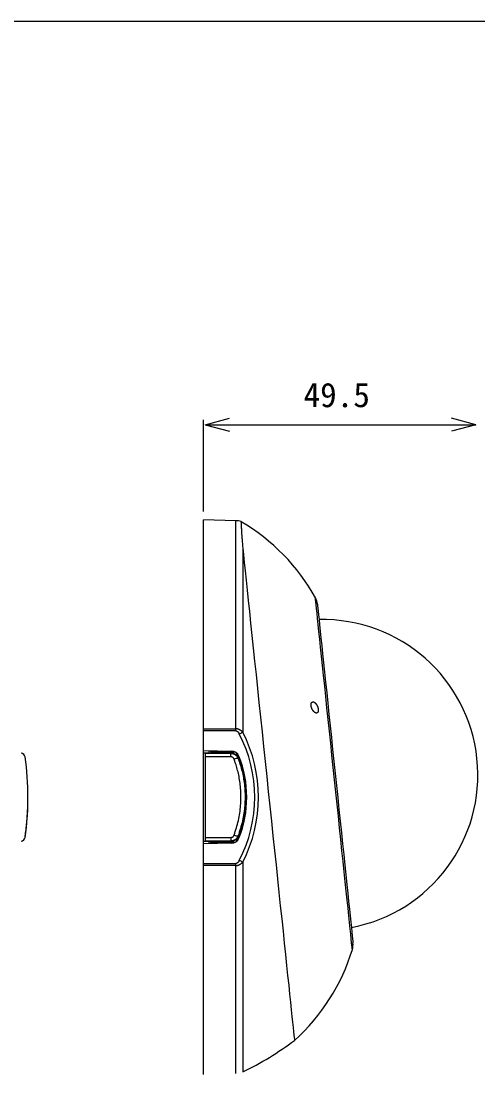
# Model space of a CAD drawing. Units: millimetres on the paper. Extents: x -142 to 142, y -95 to 95.
# Drawn here: x -35.5 to 19.5, y -31.5 to 94.8 of the extents above; entities that cross this region are included whole.
import ezdxf
from ezdxf.enums import TextEntityAlignment as Align

# ---------------------------------------------------------------- set-up
doc = ezdxf.new("R2010")
doc.units = ezdxf.units.MM
for name, color, linetype in [('0-0_0', 4, 'Continuous'), ('0-3_枠', 7, 'Continuous'), ('0-4_AM_5', 2, 'Continuous')]:
    doc.layers.add(name, color=color, linetype=linetype)
doc.styles.add('ＭＳ ゴシック', font='')
doc.styles.get('ＭＳ ゴシック').set_extended_font_data('MS Gothic')

msp = doc.modelspace()

# ---------------------------------------------------------------- linework, layer by layer
at = {"layer": '0-0_0', "color": 7}
for p, q in [((-13.345, 46.31), (-10.447, 47.087)), ((19.173, 46.31), (16.276, 47.087)), ((-13.345, 46.31), (19.173, 46.31)), ((-13.345, 46.31), (-10.447, 45.534)), ((19.173, 46.31), (16.276, 45.534))]:
    msp.add_line(p, q, dxfattribs=at)
at = {"layer": '0-0_0'}
for p, q in [((-9.661, 34.777), (-13.565, 34.88)), ((-13.565, 9.772), (-13.565, 34.88)), ((-9.661, 9.76), (-9.661, 34.777)), ((-13.565, 7.146), (-13.565, 9.525)), ((-13.565, 7.146), (-10.207, 7.088)), ((-13.553, 6.88), (-13.553, 7.146)), ((-13.553, 6.88), (-12.887, 6.88)), ((-13.553, -3.787), (-13.553, 6.88)), ((-13.361, 6.826), (-12.694, 6.826)), ((-13.361, 6.826), (-13.361, 6.817)), ((-13.361, 6.817), (-10.28, 6.817)), ((-12.887, 6.88), (-12.887, 7.134)), ((-12.887, 6.826), (-12.887, 6.88)), ((-12.694, 6.946), (-12.694, 7.131)), ((-12.694, 6.946), (-12.694, 6.862)), ((-9.712, 6.946), (-12.694, 6.946)), ((-12.694, 6.946), (-12.694, 6.826)), ((-12.694, 6.862), (-12.694, 6.826)), ((-10.28, 6.862), (-12.694, 6.862)), ((-10.28, 6.817), (-10.28, 6.862)), ((-9.36, 6.225), (-9.403, 6.209)), ((-8.704, 4.285), (-8.778, 4.283)), ((-8.751, 4.202), (-8.763, 4.213)), ((-8.687, 4.202), (-8.751, 4.202)), ((-8.539, 2.757), (-8.548, 2.746)), ((-8.539, 2.757), (-8.475, 2.757)), ((-34.67, 1.546), (-34.67, 1.546)), ((-8.539, 0.336), (-8.548, 0.346)), ((-8.475, 0.336), (-8.539, 0.336)), ((-6.961, 0.336), (-7.065, 0.336)), ((-8.704, -1.192), (-8.778, -1.191)), ((-8.751, -1.11), (-8.763, -1.12)), ((-8.751, -1.11), (-8.687, -1.11)), ((-35.025, -3.297), (-35.025, -3.297)), ((-13.553, -4.054), (-13.553, -3.787)), ((-12.887, -3.787), (-13.553, -3.787)), ((-13.361, -3.297), (-10.28, -3.297)), ((-10.28, -3.724), (-13.361, -3.724)), ((-13.361, -3.724), (-13.361, -3.733)), ((-13.361, -3.733), (-12.694, -3.733)), ((-12.887, -3.733), (-12.694, -3.733)), ((-12.887, -3.787), (-12.887, -3.733)), ((-12.887, -4.042), (-12.887, -3.787)), ((-12.694, -3.733), (-12.694, -3.77)), ((-12.694, -3.77), (-10.28, -3.77)), ((-12.694, -3.77), (-12.694, -4.039)), ((-10.28, -3.77), (-10.28, -3.724)), ((-9.404, -3.116), (-9.361, -3.132)), ((-10.207, -3.995), (-13.565, -4.054)), ((-13.565, -6.433), (-13.565, -4.054)), ((-12.694, -4.039), (-12.694, -3.854)), ((-12.694, -3.854), (-9.712, -3.854)), ((-8.845, -6.268), (-8.845, -31.487)), ((-13.565, -6.433), (-13.565, -6.455)), ((-13.565, -31.787), (-13.565, -6.68)), ((-9.661, -31.685), (-9.661, -6.667))]:
    msp.add_line(p, q, dxfattribs=at)
for points in [[(-9.054, 34.649), (-9.054, 34.651), (-9.054, 34.654), (-9.055, 34.657), (-9.055, 34.659), (-9.055, 34.661), (-9.055, 34.662), (-9.055, 34.661), (-9.055, 34.659), (-9.055, 34.654), (-9.054, 34.647), (-9.054, 34.638), (-9.053, 34.626), (-9.052, 34.611), (-9.051, 34.594), (-9.05, 34.574), (-9.049, 34.552), (-9.048, 34.527), (-9.047, 34.5), (-9.045, 34.47), (-9.044, 34.437), (-9.042, 34.402), (-9.04, 34.364), (-9.038, 34.324), (-9.035, 34.28), (-9.033, 34.234), (-9.03, 34.184), (-9.027, 34.132), (-9.024, 34.076), (-9.021, 34.017), (-9.018, 33.956), (-9.014, 33.891), (-9.011, 33.823), (-9.007, 33.752), (-9.003, 33.678), (-8.998, 33.602), (-8.994, 33.522), (-8.989, 33.439), (-8.984, 33.354), (-8.979, 33.265)], [(-8.979, 33.265), (-8.974, 33.174), (-8.968, 33.079), (-8.961, 32.98), (-8.954, 32.878), (-8.947, 32.771), (-8.939, 32.661), (-8.93, 32.547), (-8.921, 32.43), (-8.911, 32.308), (-8.901, 32.184), (-8.89, 32.057), (-8.879, 31.928), (-8.868, 31.797), (-8.857, 31.664), (-8.845, 31.53), (-8.845, 9.36)], [(-8.845, 31.53), (-8.757, 30.688), (-8.659, 29.755), (-8.551, 28.736), (-8.435, 27.632), (-8.311, 26.448), (-8.178, 25.187), (-8.038, 23.855), (-7.891, 22.454), (-7.737, 20.991), (-7.577, 19.47), (-7.412, 17.895), (-7.241, 16.272), (-7.066, 14.608), (-6.888, 12.906), (-6.705, 11.173), (-6.521, 9.414), (-6.334, 7.636), (-6.145, 5.844), (-5.956, 4.045), (-5.767, 2.244), (-5.578, 0.447), (-5.39, -1.34), (-5.204, -3.111), (-5.02, -4.859), (-4.84, -6.579), (-4.662, -8.266), (-4.489, -9.914), (-4.321, -11.516), (-4.157, -13.069), (-4, -14.566), (-3.849, -16.003), (-3.705, -17.375), (-3.568, -18.678), (-3.439, -19.906), (-3.318, -21.056), (-3.206, -22.125), (-3.102, -23.108), (-3.008, -24.002), (-2.924, -24.805)], [(0.094, 23.666), (0.036, 24.218), (-0.012, 24.673), (-0.049, 25.03), (-0.076, 25.286), (-0.092, 25.44), (-0.098, 25.492)], [(0.139, 24.737), (0.144, 24.685), (0.161, 24.529), (0.188, 24.272), (0.226, 23.912), (0.274, 23.454), (0.332, 22.898), (0.401, 22.248), (0.478, 21.506), (0.566, 20.678), (0.661, 19.766), (0.765, 18.777), (0.877, 17.713), (0.996, 16.582), (1.121, 15.389), (1.253, 14.14), (1.389, 12.841), (1.53, 11.499), (1.675, 10.121), (1.823, 8.713), (1.973, 7.284), (2.125, 5.839), (2.278, 4.388), (2.43, 2.936), (2.582, 1.492), (2.732, 0.062), (2.88, -1.345), (3.025, -2.723), (3.166, -4.065), (3.303, -5.364), (3.434, -6.614), (3.559, -7.807), (3.678, -8.938), (3.79, -10.001), (3.894, -10.991), (3.99, -11.902), (4.077, -12.731), (4.155, -13.472), (4.223, -14.122), (4.282, -14.678)], [(4.342, -16.749), (4.336, -16.697), (4.32, -16.543), (4.293, -16.287), (4.256, -15.931), (4.208, -15.475), (4.15, -14.923), (4.082, -14.277), (4.005, -13.539), (3.918, -12.715), (3.822, -11.808), (3.719, -10.821), (3.607, -9.761), (3.489, -8.631), (3.363, -7.439), (3.232, -6.189), (3.095, -4.887), (2.954, -3.54), (2.808, -2.155), (2.659, -0.738), (2.507, 0.704), (2.354, 2.164), (2.199, 3.634), (2.045, 5.109), (1.89, 6.579), (1.737, 8.039), (1.585, 9.481), (1.436, 10.898), (1.29, 12.283), (1.149, 13.63), (1.012, 14.932), (0.881, 16.182), (0.755, 17.374), (0.637, 18.504), (0.525, 19.564), (0.422, 20.55), (0.326, 21.458), (0.239, 22.282), (0.162, 23.019), (0.094, 23.666)], [(-0.577, 12.343), (-0.579, 12.349), (-0.581, 12.357), (-0.583, 12.364), (-0.585, 12.372), (-0.587, 12.38), (-0.59, 12.389), (-0.592, 12.398), (-0.594, 12.407), (-0.596, 12.416), (-0.598, 12.424), (-0.6, 12.433), (-0.602, 12.441), (-0.604, 12.448), (-0.606, 12.455), (-0.607, 12.462), (-0.608, 12.469), (-0.61, 12.476), (-0.611, 12.483), (-0.612, 12.491), (-0.613, 12.5), (-0.615, 12.509), (-0.616, 12.52), (-0.618, 12.531), (-0.619, 12.544), (-0.621, 12.556), (-0.622, 12.569), (-0.623, 12.583), (-0.625, 12.596), (-0.626, 12.609), (-0.626, 12.622), (-0.627, 12.633), (-0.627, 12.645), (-0.627, 12.656), (-0.627, 12.667), (-0.627, 12.678), (-0.626, 12.689), (-0.625, 12.7), (-0.623, 12.712), (-0.621, 12.724)], [(-0.621, 12.724), (-0.619, 12.736), (-0.616, 12.749), (-0.614, 12.763), (-0.611, 12.776), (-0.607, 12.79), (-0.604, 12.803), (-0.6, 12.815), (-0.597, 12.827), (-0.593, 12.838), (-0.59, 12.848), (-0.587, 12.857), (-0.583, 12.866), (-0.579, 12.873), (-0.575, 12.881), (-0.571, 12.888), (-0.566, 12.894), (-0.561, 12.901), (-0.556, 12.908), (-0.55, 12.914), (-0.543, 12.921), (-0.536, 12.928), (-0.529, 12.935), (-0.522, 12.942), (-0.515, 12.948), (-0.508, 12.955), (-0.501, 12.96), (-0.494, 12.965), (-0.487, 12.97), (-0.481, 12.974), (-0.475, 12.977), (-0.468, 12.98), (-0.462, 12.982), (-0.454, 12.984), (-0.446, 12.986), (-0.437, 12.987), (-0.428, 12.989), (-0.416, 12.99), (-0.404, 12.99), (-0.391, 12.991)], [(-0.391, 12.991), (-0.378, 12.991), (-0.363, 12.991), (-0.349, 12.99), (-0.334, 12.989), (-0.32, 12.987), (-0.306, 12.984), (-0.292, 12.98), (-0.278, 12.976), (-0.265, 12.971), (-0.252, 12.965), (-0.239, 12.958), (-0.225, 12.95), (-0.212, 12.94), (-0.198, 12.93), (-0.184, 12.918), (-0.169, 12.906), (-0.154, 12.892), (-0.139, 12.877), (-0.124, 12.862), (-0.109, 12.847), (-0.094, 12.832), (-0.081, 12.818), (-0.068, 12.804), (-0.056, 12.791), (-0.045, 12.779), (-0.036, 12.768), (-0.027, 12.758), (-0.019, 12.748), (-0.012, 12.738), (-0.005, 12.728), (0.002, 12.718), (0.009, 12.708), (0.017, 12.696), (0.025, 12.684), (0.033, 12.67), (0.042, 12.656), (0.05, 12.642), (0.059, 12.627), (0.068, 12.613)], [(-0.343, 11.897), (-0.351, 11.906), (-0.359, 11.916), (-0.366, 11.926), (-0.374, 11.936), (-0.381, 11.947), (-0.389, 11.958), (-0.397, 11.97), (-0.406, 11.983), (-0.414, 11.997), (-0.423, 12.011), (-0.432, 12.025), (-0.441, 12.04), (-0.45, 12.054), (-0.458, 12.068), (-0.466, 12.081), (-0.473, 12.094), (-0.48, 12.105), (-0.486, 12.117), (-0.492, 12.128), (-0.497, 12.139), (-0.502, 12.15), (-0.508, 12.161), (-0.513, 12.172), (-0.518, 12.184), (-0.523, 12.197), (-0.528, 12.209), (-0.533, 12.223), (-0.539, 12.236), (-0.544, 12.249), (-0.548, 12.261), (-0.553, 12.273), (-0.557, 12.285), (-0.561, 12.295), (-0.564, 12.305), (-0.567, 12.313), (-0.57, 12.321), (-0.572, 12.329), (-0.575, 12.336), (-0.577, 12.343)], [(0.228, 11.865), (0.218, 11.822), (0.207, 11.787), (0.195, 11.758), (0.182, 11.735), (0.169, 11.716), (0.155, 11.702), (0.14, 11.691), (0.124, 11.682), (0.108, 11.676), (0.091, 11.671), (0.073, 11.667), (0.054, 11.664), (0.036, 11.663), (0.017, 11.662), (-0.001, 11.662), (-0.02, 11.663), (-0.037, 11.666), (-0.054, 11.669), (-0.07, 11.672), (-0.085, 11.677), (-0.1, 11.682), (-0.114, 11.689), (-0.128, 11.696), (-0.142, 11.704), (-0.155, 11.714), (-0.17, 11.724), (-0.184, 11.736), (-0.199, 11.749), (-0.214, 11.763), (-0.23, 11.777), (-0.245, 11.792), (-0.26, 11.807), (-0.275, 11.822), (-0.289, 11.836), (-0.302, 11.85), (-0.314, 11.863), (-0.325, 11.875), (-0.334, 11.886), (-0.343, 11.897)], [(0.068, 12.613), (0.076, 12.598), (0.084, 12.584), (0.092, 12.57), (0.098, 12.558), (0.105, 12.546), (0.111, 12.534), (0.116, 12.523), (0.122, 12.512), (0.127, 12.501), (0.131, 12.489), (0.136, 12.478), (0.141, 12.466), (0.146, 12.453), (0.151, 12.44), (0.156, 12.427), (0.161, 12.414), (0.165, 12.401), (0.17, 12.388), (0.174, 12.376), (0.178, 12.365), (0.181, 12.354), (0.185, 12.344), (0.187, 12.336), (0.19, 12.328), (0.192, 12.321), (0.194, 12.314), (0.196, 12.307), (0.198, 12.3), (0.2, 12.293), (0.202, 12.286), (0.204, 12.278), (0.206, 12.269), (0.208, 12.26), (0.21, 12.252), (0.212, 12.243), (0.214, 12.234), (0.216, 12.225), (0.218, 12.216), (0.22, 12.208)], [(0.22, 12.208), (0.222, 12.201), (0.223, 12.194), (0.225, 12.187), (0.226, 12.18), (0.227, 12.173), (0.228, 12.165), (0.229, 12.157), (0.231, 12.149), (0.232, 12.139), (0.233, 12.128), (0.235, 12.117), (0.236, 12.104), (0.237, 12.091), (0.239, 12.078), (0.24, 12.064), (0.241, 12.049), (0.242, 12.035), (0.243, 12.02), (0.243, 12.006), (0.244, 11.991), (0.243, 11.976), (0.243, 11.96), (0.241, 11.944), (0.239, 11.926), (0.236, 11.907), (0.233, 11.887), (0.228, 11.865)], [(-13.565, 9.772), (-11.566, 9.766), (-9.661, 9.76)], [(-9.661, 9.513), (-11.402, 9.518), (-13.565, 9.525), (-13.565, 9.553), (-13.565, 9.581), (-13.565, 9.609), (-13.565, 9.636), (-13.565, 9.663), (-13.565, 9.691), (-13.565, 9.718), (-13.565, 9.745), (-13.565, 9.772)], [(-8.845, 9.36), (-8.879, 9.395), (-8.91, 9.426), (-8.939, 9.454), (-8.966, 9.478), (-8.991, 9.5), (-9.016, 9.519), (-9.04, 9.537), (-9.064, 9.554), (-9.089, 9.571), (-9.115, 9.587), (-9.142, 9.603), (-9.169, 9.618), (-9.198, 9.634), (-9.226, 9.649), (-9.255, 9.663), (-9.284, 9.677), (-9.313, 9.69), (-9.341, 9.702), (-9.369, 9.713), (-9.397, 9.723), (-9.426, 9.732), (-9.457, 9.74), (-9.49, 9.747), (-9.527, 9.752), (-9.567, 9.756), (-9.611, 9.759), (-9.661, 9.76)], [(-9.661, 9.513), (-9.645, 9.512), (-9.632, 9.511), (-9.62, 9.51), (-9.608, 9.508), (-9.598, 9.506), (-9.589, 9.503), (-9.58, 9.5), (-9.572, 9.497), (-9.563, 9.493), (-9.555, 9.489), (-9.546, 9.485), (-9.537, 9.48), (-9.529, 9.476), (-9.52, 9.471), (-9.512, 9.466), (-9.504, 9.462), (-9.497, 9.457), (-9.49, 9.453), (-9.483, 9.448), (-9.477, 9.444), (-9.472, 9.44), (-9.466, 9.435), (-9.461, 9.431), (-9.455, 9.425), (-9.449, 9.42), (-9.442, 9.413), (-9.435, 9.406), (-9.427, 9.398), (-9.419, 9.39), (-9.41, 9.38), (-9.401, 9.37), (-9.391, 9.359), (-9.381, 9.348), (-9.371, 9.336), (-9.361, 9.324), (-9.351, 9.311), (-9.342, 9.298), (-9.332, 9.285), (-9.323, 9.271)], [(-9.323, 9.271), (-9.313, 9.255), (-9.303, 9.238), (-9.292, 9.219), (-9.28, 9.198), (-9.267, 9.174), (-9.253, 9.147)], [(-13.361, 6.817), (-13.361, 6.808), (-13.361, 6.783), (-13.361, 6.745), (-13.361, 6.693), (-13.361, 6.629), (-13.361, 6.556), (-13.361, 6.475), (-13.361, 6.39)], [(-10.28, 6.39), (-13.361, 6.39), (-13.361, 5.185), (-13.361, 3.975), (-13.361, 2.761), (-13.361, 1.546), (-13.361, 0.331), (-13.361, -0.882), (-13.361, -2.092), (-13.361, -3.297)], [(-10.28, 6.39), (-10.28, 6.475), (-10.28, 6.556), (-10.28, 6.629), (-10.28, 6.693), (-10.28, 6.744), (-10.28, 6.783), (-10.28, 6.808), (-10.28, 6.817), (-10.259, 6.816), (-10.236, 6.814), (-10.212, 6.812), (-10.187, 6.81), (-10.161, 6.807), (-10.134, 6.804), (-10.107, 6.8), (-10.079, 6.795), (-10.051, 6.789), (-10.022, 6.781), (-9.994, 6.773), (-9.966, 6.764), (-9.937, 6.753), (-9.909, 6.742), (-9.88, 6.729), (-9.852, 6.715), (-9.824, 6.699), (-9.795, 6.683), (-9.767, 6.665), (-9.739, 6.646), (-9.712, 6.626), (-9.685, 6.605), (-9.658, 6.582), (-9.633, 6.558), (-9.608, 6.534), (-9.584, 6.508), (-9.562, 6.481), (-9.541, 6.453), (-9.521, 6.425), (-9.502, 6.395), (-9.484, 6.365)], [(-10.249, 6.388), (-10.26, 6.388), (-10.27, 6.389), (-10.28, 6.39)], [(-9.6, 5.267), (-9.649, 5.427), (-9.698, 5.581), (-9.745, 5.726), (-9.79, 5.861), (-9.833, 5.987), (-9.871, 6.101), (-9.879, 6.116), (-9.886, 6.131), (-9.893, 6.146), (-9.901, 6.161), (-9.909, 6.175), (-9.917, 6.19), (-9.926, 6.204), (-9.935, 6.217), (-9.945, 6.23), (-9.955, 6.243), (-9.966, 6.255), (-9.978, 6.267), (-9.99, 6.278), (-10.002, 6.289), (-10.015, 6.299), (-10.028, 6.308), (-10.041, 6.317), (-10.054, 6.326), (-10.067, 6.334), (-10.08, 6.341), (-10.093, 6.348), (-10.107, 6.354), (-10.12, 6.36), (-10.133, 6.365), (-10.146, 6.369), (-10.16, 6.373), (-10.173, 6.376), (-10.186, 6.379), (-10.199, 6.382), (-10.212, 6.384), (-10.225, 6.385), (-10.237, 6.387), (-10.249, 6.388)], [(-9.484, 6.365), (-9.467, 6.335), (-9.451, 6.303), (-9.435, 6.272), (-9.419, 6.24), (-9.403, 6.209)], [(-9.872, -3.009), (-9.803, -2.794), (-9.735, -2.577), (-9.668, -2.36), (-9.603, -2.142), (-9.539, -1.924), (-9.478, -1.704), (-9.421, -1.483), (-9.367, -1.261), (-9.317, -1.038), (-9.272, -0.814), (-9.232, -0.589), (-9.196, -0.363), (-9.165, -0.136), (-9.139, 0.092), (-9.116, 0.321), (-9.098, 0.55), (-9.084, 0.78), (-9.074, 1.01), (-9.067, 1.24), (-9.064, 1.47), (-9.065, 1.7), (-9.069, 1.928), (-9.077, 2.153), (-9.088, 2.377), (-9.103, 2.597), (-9.121, 2.814), (-9.141, 3.027), (-9.165, 3.235), (-9.192, 3.438), (-9.222, 3.638), (-9.255, 3.833), (-9.29, 4.024), (-9.328, 4.212), (-9.368, 4.396), (-9.41, 4.577), (-9.455, 4.755), (-9.502, 4.93), (-9.551, 5.101), (-9.6, 5.267)], [(-9.403, 6.209), (-9.363, 6.092), (-9.319, 5.964), (-9.273, 5.827), (-9.224, 5.68), (-9.175, 5.525), (-9.124, 5.364), (-9.074, 5.196), (-9.024, 5.023), (-8.975, 4.845), (-8.929, 4.665), (-8.885, 4.481), (-8.843, 4.293), (-8.803, 4.102), (-8.766, 3.907), (-8.732, 3.708), (-8.701, 3.505), (-8.673, 3.297), (-8.647, 3.085), (-8.625, 2.869), (-8.606, 2.648), (-8.591, 2.424), (-8.579, 2.197), (-8.57, 1.967), (-8.565, 1.735), (-8.564, 1.501), (-8.566, 1.266), (-8.573, 1.03), (-8.583, 0.794), (-8.598, 0.558), (-8.616, 0.323), (-8.639, 0.087), (-8.667, -0.147), (-8.699, -0.381), (-8.736, -0.614), (-8.777, -0.846), (-8.824, -1.077), (-8.875, -1.306), (-8.931, -1.534), (-8.991, -1.761)], [(-34.984, -3.009), (-34.958, -2.794), (-34.933, -2.578), (-34.908, -2.364), (-34.883, -2.15), (-34.859, -1.938), (-34.836, -1.729), (-34.815, -1.523), (-34.794, -1.321), (-34.776, -1.123), (-34.758, -0.93), (-34.743, -0.742), (-34.729, -0.558), (-34.717, -0.379), (-34.707, -0.204), (-34.698, -0.033), (-34.691, 0.135), (-34.685, 0.298), (-34.68, 0.459), (-34.678, 0.616), (-34.676, 0.769), (-34.675, 0.914), (-34.676, 1.052), (-34.676, 1.178), (-34.678, 1.293), (-34.679, 1.394), (-34.681, 1.479), (-34.682, 1.546)], [(-8.991, -1.761), (-9.054, -1.988), (-9.12, -2.213), (-9.189, -2.439), (-9.259, -2.664), (-9.331, -2.89), (-9.404, -3.116)], [(-35.025, -3.297), (-35.024, -3.296), (-35.024, -3.294), (-35.024, -3.292), (-35.024, -3.29), (-35.023, -3.288), (-35.023, -3.285), (-35.022, -3.281), (-35.022, -3.277), (-35.021, -3.273), (-35.02, -3.267), (-35.019, -3.261), (-35.018, -3.255), (-35.017, -3.247), (-35.016, -3.239), (-35.015, -3.231), (-35.014, -3.222), (-35.012, -3.213), (-35.011, -3.204), (-35.01, -3.194), (-35.008, -3.184), (-35.007, -3.174), (-35.005, -3.164), (-35.004, -3.153), (-35.002, -3.142), (-35.001, -3.131), (-34.999, -3.12), (-34.997, -3.109), (-34.996, -3.097), (-34.994, -3.085), (-34.993, -3.074), (-34.991, -3.062), (-34.989, -3.051), (-34.988, -3.04), (-34.986, -3.029), (-34.985, -3.019), (-34.984, -3.009)], [(-13.361, -3.297), (-13.361, -3.383), (-13.361, -3.463), (-13.361, -3.536), (-13.361, -3.6), (-13.361, -3.652), (-13.361, -3.691), (-13.361, -3.715), (-13.361, -3.724)], [(-10.28, -3.297), (-10.264, -3.296), (-10.248, -3.294), (-10.232, -3.292), (-10.216, -3.29), (-10.2, -3.288), (-10.184, -3.285), (-10.168, -3.281), (-10.152, -3.277), (-10.137, -3.273), (-10.122, -3.267), (-10.107, -3.261), (-10.092, -3.255), (-10.078, -3.247), (-10.064, -3.239), (-10.05, -3.231), (-10.037, -3.222), (-10.024, -3.213), (-10.012, -3.204), (-10, -3.194), (-9.988, -3.184), (-9.978, -3.174), (-9.967, -3.164), (-9.957, -3.153), (-9.948, -3.142), (-9.939, -3.131), (-9.931, -3.12), (-9.923, -3.109), (-9.916, -3.097), (-9.909, -3.085), (-9.902, -3.074), (-9.896, -3.062), (-9.891, -3.051), (-9.885, -3.04), (-9.88, -3.029), (-9.876, -3.019), (-9.872, -3.009)], [(-9.404, -3.116), (-9.413, -3.137), (-9.423, -3.159), (-9.433, -3.181), (-9.445, -3.205), (-9.457, -3.229), (-9.47, -3.253), (-9.484, -3.278), (-9.499, -3.303), (-9.514, -3.327), (-9.531, -3.351), (-9.549, -3.375), (-9.568, -3.398), (-9.588, -3.421), (-9.61, -3.443), (-9.632, -3.465), (-9.655, -3.487), (-9.68, -3.508), (-9.705, -3.528), (-9.732, -3.548), (-9.759, -3.567), (-9.787, -3.585), (-9.817, -3.603), (-9.847, -3.619), (-9.878, -3.635), (-9.909, -3.649), (-9.941, -3.661), (-9.974, -3.673), (-10.007, -3.682), (-10.04, -3.691), (-10.074, -3.698), (-10.108, -3.704), (-10.142, -3.709), (-10.176, -3.714), (-10.211, -3.717), (-10.246, -3.721), (-10.28, -3.724)], [(-10.28, -3.297), (-10.28, -3.383), (-10.28, -3.463), (-10.28, -3.537), (-10.28, -3.6), (-10.28, -3.652), (-10.28, -3.691), (-10.28, -3.715), (-10.28, -3.724)], [(-9.661, -6.667), (-9.611, -6.666), (-9.567, -6.664), (-9.527, -6.66), (-9.491, -6.654), (-9.457, -6.648), (-9.427, -6.64), (-9.398, -6.631), (-9.369, -6.621), (-9.341, -6.61), (-9.313, -6.598), (-9.284, -6.585), (-9.255, -6.571), (-9.226, -6.556), (-9.198, -6.541), (-9.169, -6.526), (-9.142, -6.51), (-9.115, -6.494), (-9.089, -6.478), (-9.064, -6.462), (-9.04, -6.445), (-9.016, -6.427), (-8.991, -6.407), (-8.966, -6.385), (-8.939, -6.361), (-8.91, -6.334), (-8.879, -6.303), (-8.845, -6.268)], [(-9.253, -6.055), (-9.267, -6.081), (-9.28, -6.105), (-9.292, -6.127), (-9.303, -6.146), (-9.313, -6.163), (-9.323, -6.178), (-9.332, -6.192), (-9.342, -6.206), (-9.351, -6.219), (-9.361, -6.231), (-9.371, -6.243), (-9.381, -6.255), (-9.391, -6.267), (-9.401, -6.277), (-9.41, -6.288), (-9.419, -6.297), (-9.428, -6.306), (-9.435, -6.314), (-9.443, -6.321), (-9.449, -6.327), (-9.455, -6.333), (-9.461, -6.338), (-9.466, -6.343), (-9.472, -6.348), (-9.478, -6.352), (-9.484, -6.356), (-9.49, -6.36), (-9.497, -6.365), (-9.504, -6.369), (-9.512, -6.374), (-9.52, -6.379), (-9.529, -6.384), (-9.537, -6.388), (-9.546, -6.393), (-9.555, -6.397), (-9.563, -6.401), (-9.572, -6.405), (-9.58, -6.408), (-9.589, -6.411)], [(-13.565, -6.68), (-13.565, -6.653), (-13.565, -6.625), (-13.565, -6.598), (-13.565, -6.571), (-13.565, -6.544), (-13.565, -6.516), (-13.565, -6.488), (-13.565, -6.461), (-13.565, -6.433), (-11.402, -6.426), (-9.661, -6.42)], [(-9.661, -6.667), (-11.237, -6.672), (-13.565, -6.68)], [(-9.589, -6.411), (-9.598, -6.414), (-9.608, -6.416), (-9.62, -6.418), (-9.632, -6.419), (-9.645, -6.42), (-9.661, -6.42)], [(4.282, -14.678), (4.33, -15.137), (4.368, -15.496), (4.395, -15.754), (4.411, -15.909), (4.416, -15.961)], [(-2.924, -24.805), (-2.85, -25.513), (-2.785, -26.124), (-2.731, -26.637), (-2.688, -27.049), (-2.655, -27.36), (-2.634, -27.567), (-2.623, -27.671), (-2.621, -27.684)]]:
    msp.add_lwpolyline(points, dxfattribs=at)
for centre, radius, start, end in [((-9.713, 32.778), 2, 70.66443, 88.5), ((-21.126, 13.923), 24, 28.81799, 59.78302), ((-1.85, 24.528), 2, 6, 28.81799), ((0.768, 4.229), 18.667, 280.66458, 91.33542), ((-46.82, 9.636), 37.159, 359.80951, 0.19049), ((-43.02, 74.263), 73.35, 297.41031, 297.76974), ((-23.915, 1.546), 16.515, 332.59734, 27.40266), ((-23.918, 1.546), 16.978, 332.59735, 27.40265), ((-35.519, 6.317), 0.5, 8.37259, 88.99992), ((-67.934, 1.546), 33.264, 351.62727, 8.37259), ((-10.28, 5.88), 0.983, 20.56927, 89.99928), ((-10.225, 6.088), 1, 21.60666, 89), ((-21.827, 1.546), 13.316, 20.56927, 23.67516), ((-21.827, 1.546), 13.333, 11.53624, 23.53989), ((-21.753, 1.546), 13.333, 337.00668, 22.99332), ((-21.691, 1.546), 13.333, 338.39334, 21.60666), ((-9.42, 5.204), 1.004, 89.06866, 116.72523), ((-21.827, 1.546), 13.344, 5.20398, 11.48117), ((-21.827, 1.546), 13.333, 354.83566, 5.16289), ((-21.827, 1.546), 13.344, 348.51738, 354.79457), ((-21.827, 1.546), 13.333, 336.45836, 348.46231), ((-35.519, -3.224), 0.5, 270.99992, 351.62727), ((-35.519, -3.225), 0.5, 270.99992, 351.62727), ((-10.28, -2.787), 0.983, 269.99928, 339.42929), ((-10.225, -2.995), 1, 271, 338.39334), ((-9.42, -2.112), 1.004, 243.27336, 270.93015), ((-21.827, 1.546), 13.316, 336.32317, 339.42929), ((-43.02, -71.17), 73.35, 62.23026, 62.58969), ((-46.82, -6.544), 37.159, 359.80951, 0.19049), ((2.427, -16.17), 2, 343.18201, 6), ((-18.632, -9.805), 24, 311.84323, 343.18201), ((-24.758, 1.546), 36.667, 295.72121, 307.13739)]:
    msp.add_arc(centre, radius, start, end, dxfattribs=at)
at = {"layer": '0-3_枠'}
msp.add_lwpolyline([(-141.803, 94.842), (141.803, 94.842), (141.803, -94.842), (-141.803, -94.842)], close=True, dxfattribs=at)
at = {"layer": '0-4_AM_5'}
msp.add_line((-13.565, 35.88), (-13.565, 46.917), dxfattribs=at)

# ---------------------------------------------------------------- texts
at = {"layer": '0-0_0', "color": 7, "style": 'ＭＳ ゴシック'}
msp.add_text('49.5', height=2.933, dxfattribs=at).set_placement((-1.53, 47.548), align=Align.BOTTOM_LEFT)

doc.saveas('drawing.dxf')
